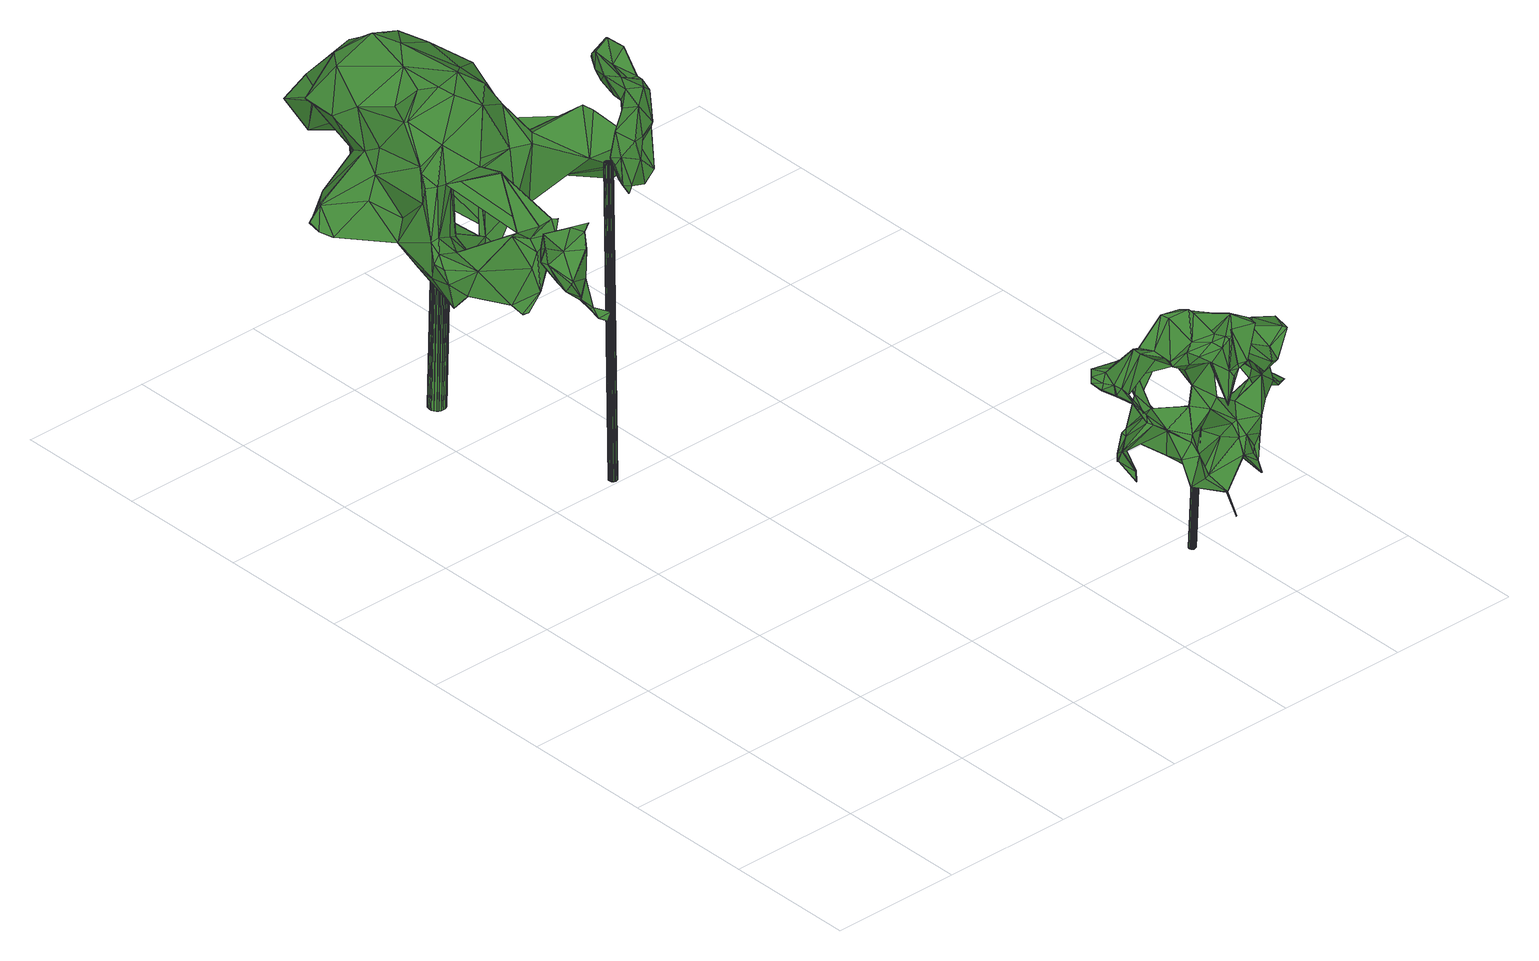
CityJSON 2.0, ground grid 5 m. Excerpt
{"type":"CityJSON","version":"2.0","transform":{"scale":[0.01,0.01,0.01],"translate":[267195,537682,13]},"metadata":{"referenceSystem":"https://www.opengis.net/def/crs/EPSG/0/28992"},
"CityObjects":{
"tree1":{"type":"SolitaryVegetationObject","attributes":{"gtid":187,"crown_width_m":4.59,"crown_median_z":25.99,"crown_r50_m":0.262,"crown_porosity":0.919,"trunk_H_m":12.67,"trunk_DBH_m":0.316,"trunk_radius_m":0.158,"trunk_base_height_m":13.32,"original_gtid":"208"},"geometry":[{"type":"Solid","lod":"3","boundaries":[[[[0,1,2]],[[3,4,5]],[[6,7,8]],[[9,10,11]],[[12,11,10]],[[13,14,15]],[[16,17,18]],[[19,20,21]],[[8,22,23]],[[8,23,24]],[[25,26,27]],[[28,29,30]],[[31,32,26]],[[16,33,34]],[[35,36,37]],[[38,39,40]],[[41,42,43]],[[42,14,13]],[[42,34,14]],[[44,40,39]],[[44,39,45]],[[46,47,48]],[[22,7,49]],[[33,18,50]],[[51,52,53]],[[54,47,35]],[[2,1,12]],[[55,56,51]],[[28,11,12]],[[10,43,2]],[[35,47,36]],[[39,48,45]],[[51,28,55]],[[57,58,59]],[[2,12,10]],[[60,56,55]],[[27,55,25]],[[61,62,63]],[[64,65,66]],[[67,61,68]],[[38,48,39]],[[46,48,38]],[[57,64,69]],[[53,70,71]],[[64,66,69]],[[17,72,18]],[[50,18,72]],[[42,2,43]],[[66,73,40]],[[57,65,64]],[[26,32,60]],[[54,35,37]],[[67,68,74]],[[75,31,76]],[[66,40,58]],[[3,5,59]],[[73,66,6]],[[73,6,8]],[[76,26,25]],[[31,26,76]],[[51,56,52]],[[26,60,27]],[[55,27,60]],[[52,56,32]],[[32,56,60]],[[77,0,15]],[[55,30,25]],[[37,78,54]],[[47,54,78]],[[73,79,40]],[[29,28,77]],[[24,80,81]],[[37,45,78]],[[12,1,77]],[[82,10,19]],[[82,19,21]],[[52,83,84]],[[28,51,11]],[[19,74,20]],[[1,0,77]],[[32,83,52]],[[9,71,70]],[[11,71,9]],[[77,28,12]],[[70,53,15]],[[70,15,14]],[[10,9,19]],[[45,85,44]],[[59,44,85]],[[82,43,10]],[[86,87,16]],[[86,16,34]],[[19,88,74]],[[17,67,74]],[[49,4,89]],[[4,3,89]],[[16,18,33]],[[80,23,79]],[[24,23,80]],[[25,30,76]],[[49,38,22]],[[89,38,49]],[[8,7,22]],[[8,81,73]],[[80,73,81]],[[66,90,69]],[[49,5,4]],[[58,40,44]],[[58,44,59]],[[89,3,85]],[[3,59,85]],[[21,68,61]],[[20,68,21]],[[40,79,38]],[[50,72,34]],[[14,34,72]],[[22,79,23]],[[82,21,86]],[[36,46,37]],[[66,65,6]],[[87,21,91]],[[87,91,92]],[[63,91,61]],[[21,61,91]],[[92,91,63]],[[67,17,93]],[[87,93,17]],[[93,62,61]],[[81,8,24]],[[67,93,61]],[[21,87,86]],[[87,17,16]],[[45,94,85]],[[38,79,22]],[[87,62,93]],[[92,62,87]],[[62,92,63]],[[47,46,36]],[[50,34,33]],[[2,42,13]],[[2,13,0]],[[53,84,15]],[[13,15,0]],[[77,15,84]],[[77,84,75]],[[6,49,7]],[[57,90,58]],[[77,75,95]],[[29,77,95]],[[76,95,75]],[[53,52,84]],[[83,75,84]],[[58,90,66]],[[37,94,45]],[[88,72,74]],[[14,72,88]],[[73,80,79]],[[17,74,72]],[[41,43,86]],[[82,86,43]],[[78,45,48]],[[78,48,47]],[[74,68,20]],[[85,96,89]],[[53,71,51]],[[11,51,71]],[[89,96,38]],[[46,38,96]],[[55,28,30]],[[30,29,95]],[[30,95,76]],[[69,90,57]],[[88,70,14]],[[9,70,88]],[[32,97,83]],[[31,97,32]],[[9,88,19]],[[37,46,94]],[[6,5,49]],[[59,5,57]],[[65,57,5]],[[65,5,6]],[[41,86,34]],[[41,34,42]],[[75,83,97]],[[75,97,31]],[[94,96,85]],[[46,96,94]],[[98,99,100]],[[98,100,101]],[[101,100,102]],[[101,102,103]],[[100,99,104]],[[100,104,102]],[[102,104,105]],[[102,105,103]],[[104,99,106]],[[104,106,105]],[[105,106,107]],[[105,107,103]],[[106,99,108]],[[106,108,107]],[[107,108,109]],[[107,109,103]],[[108,99,110]],[[108,110,109]],[[109,110,111]],[[109,111,103]],[[110,99,112]],[[110,112,111]],[[111,112,113]],[[111,113,103]],[[112,99,114]],[[112,114,113]],[[113,114,115]],[[113,115,103]],[[114,99,116]],[[114,116,115]],[[115,116,117]],[[115,117,103]],[[116,99,118]],[[116,118,117]],[[117,118,119]],[[117,119,103]],[[118,99,120]],[[118,120,119]],[[119,120,121]],[[119,121,103]],[[120,99,122]],[[120,122,121]],[[121,122,123]],[[121,123,103]],[[122,99,124]],[[122,124,123]],[[123,124,125]],[[123,125,103]],[[124,99,126]],[[124,126,125]],[[125,126,127]],[[125,127,103]],[[126,99,128]],[[126,128,127]],[[127,128,129]],[[127,129,103]],[[128,99,130]],[[128,130,129]],[[129,130,131]],[[129,131,103]],[[130,99,132]],[[130,132,131]],[[131,132,133]],[[131,133,103]],[[132,99,134]],[[132,134,133]],[[133,134,135]],[[133,135,103]],[[134,99,136]],[[134,136,135]],[[135,136,137]],[[135,137,103]],[[136,99,138]],[[136,138,137]],[[137,138,139]],[[137,139,103]],[[138,99,140]],[[138,140,139]],[[139,140,141]],[[139,141,103]],[[140,99,142]],[[140,142,141]],[[141,142,143]],[[141,143,103]],[[142,99,144]],[[142,144,143]],[[143,144,145]],[[143,145,103]],[[144,99,146]],[[144,146,145]],[[145,146,147]],[[145,147,103]],[[146,99,98]],[[146,98,147]],[[147,98,101]],[[147,101,103]]]]}]},
"tree2":{"type":"SolitaryVegetationObject","attributes":{"gtid":245,"crown_width_m":10.88,"crown_median_z":23.11,"crown_r50_m":0.422,"crown_porosity":0.897,"trunk_H_m":9.16,"trunk_DBH_m":0.651,"trunk_radius_m":0.326,"trunk_base_height_m":13.95,"original_gtid":"275"},"geometry":[{"type":"Solid","lod":"3","boundaries":[[[[148,149,150]],[[151,152,153]],[[154,155,156]],[[157,158,159]],[[160,161,162]],[[163,162,164]],[[165,152,166]],[[166,167,165]],[[168,169,170]],[[171,172,161]],[[173,174,175]],[[176,177,178]],[[178,177,179]],[[180,181,182]],[[183,170,169]],[[180,184,181]],[[185,165,186]],[[187,188,169]],[[165,183,189]],[[190,188,191]],[[192,193,194]],[[168,170,171]],[[161,168,171]],[[195,196,197]],[[157,198,158]],[[199,200,201]],[[160,168,161]],[[183,169,189]],[[184,180,202]],[[203,204,205]],[[206,207,208]],[[209,210,211]],[[212,210,209]],[[213,214,196]],[[215,216,217]],[[218,219,220]],[[212,221,222]],[[223,224,225]],[[226,227,228]],[[229,230,208]],[[231,224,232]],[[233,234,167]],[[171,234,233]],[[235,236,237]],[[238,239,158]],[[159,240,157]],[[216,241,217]],[[242,243,244]],[[170,245,171]],[[246,247,248]],[[249,150,250]],[[222,210,212]],[[251,252,253]],[[183,165,245]],[[213,196,195]],[[177,176,240]],[[254,255,252]],[[238,252,255]],[[168,160,256]],[[225,257,223]],[[186,189,258]],[[186,165,189]],[[259,260,261]],[[260,262,261]],[[189,169,263]],[[264,265,266]],[[228,227,159]],[[267,268,151]],[[267,151,155]],[[269,270,271]],[[211,220,272]],[[267,273,274]],[[154,273,155]],[[267,155,273]],[[275,276,150]],[[260,215,262]],[[277,262,215]],[[278,184,279]],[[209,192,280]],[[209,193,192]],[[275,249,232]],[[249,250,232]],[[248,281,282]],[[258,189,263]],[[180,162,163]],[[283,280,284]],[[209,280,283]],[[225,231,285]],[[224,231,225]],[[224,223,275]],[[286,287,288]],[[289,288,287]],[[277,243,262]],[[215,217,277]],[[290,195,255]],[[291,292,219]],[[293,294,295]],[[240,159,296]],[[226,246,297]],[[258,263,191]],[[263,190,191]],[[298,296,297]],[[275,232,224]],[[299,200,173]],[[232,250,231]],[[171,245,234]],[[172,164,161]],[[162,161,164]],[[163,164,172]],[[266,182,300]],[[160,182,266]],[[202,180,163]],[[301,163,172]],[[302,252,251]],[[300,264,266]],[[198,253,252]],[[172,303,301]],[[304,303,172]],[[305,264,306]],[[300,306,264]],[[307,308,309]],[[310,200,311]],[[240,253,157]],[[157,253,198]],[[305,312,197]],[[306,313,314]],[[315,182,181]],[[171,316,172]],[[156,155,151]],[[268,152,151]],[[166,152,268]],[[192,194,317]],[[318,319,272]],[[173,320,299]],[[173,321,320]],[[322,323,194]],[[297,246,298]],[[277,318,243]],[[277,217,241]],[[223,276,275]],[[324,296,254]],[[235,237,174]],[[235,325,273]],[[214,287,302]],[[326,282,281]],[[291,272,292]],[[262,243,219]],[[148,276,208]],[[150,276,148]],[[261,262,219]],[[327,252,196]],[[328,295,238]],[[309,329,307]],[[330,221,283]],[[331,279,307]],[[265,286,332]],[[301,303,309]],[[258,191,333]],[[293,295,328]],[[233,316,171]],[[240,179,177]],[[284,334,335]],[[170,183,245]],[[174,237,336]],[[173,337,338]],[[326,255,282]],[[272,244,318]],[[234,245,165]],[[242,219,243]],[[291,219,242]],[[293,230,294]],[[294,230,339]],[[229,339,230]],[[260,322,193]],[[215,260,193]],[[215,193,216]],[[193,241,216]],[[222,218,210]],[[261,219,259]],[[259,340,260]],[[322,260,340]],[[336,237,341]],[[283,212,209]],[[258,333,186]],[[209,211,193]],[[241,193,211]],[[185,186,342]],[[185,342,165]],[[231,250,285]],[[251,253,176]],[[235,203,205]],[[238,198,252]],[[333,191,222]],[[333,222,336]],[[239,246,226]],[[227,297,159]],[[296,159,297]],[[219,343,259]],[[281,229,344]],[[266,265,345]],[[148,346,149]],[[207,149,346]],[[280,347,334]],[[335,334,347]],[[335,347,281]],[[328,238,255]],[[296,324,179]],[[240,296,179]],[[202,308,279]],[[307,279,308]],[[329,303,304]],[[329,309,303]],[[180,182,162]],[[152,165,342]],[[330,299,320]],[[284,280,334]],[[162,182,160]],[[348,325,349]],[[350,325,348]],[[179,324,178]],[[351,201,352]],[[330,353,299]],[[271,270,330]],[[343,219,218]],[[249,275,150]],[[351,344,199]],[[229,199,344]],[[169,190,263]],[[318,244,243]],[[320,269,271]],[[352,344,351]],[[175,269,173]],[[312,207,354]],[[343,340,259]],[[253,240,176]],[[297,227,226]],[[230,293,206]],[[230,206,208]],[[188,190,169]],[[287,214,213]],[[281,352,335]],[[333,355,186]],[[333,356,355]],[[254,282,255]],[[299,357,352]],[[358,200,203]],[[203,200,310]],[[158,198,238]],[[335,359,284]],[[208,199,229]],[[351,199,201]],[[195,206,328]],[[203,235,358]],[[360,347,280]],[[191,188,222]],[[307,361,362]],[[309,308,363]],[[364,257,225]],[[278,279,331]],[[361,329,304]],[[363,308,163]],[[235,174,358]],[[197,206,195]],[[354,206,197]],[[159,239,228]],[[174,330,175]],[[317,345,265]],[[287,338,289]],[[274,268,267]],[[307,329,361]],[[281,344,352]],[[228,239,226]],[[359,353,284]],[[314,365,149]],[[340,188,323]],[[168,256,169]],[[211,319,241]],[[265,287,286]],[[328,206,293]],[[362,331,307]],[[364,204,203]],[[174,336,366]],[[284,353,283]],[[353,330,283]],[[234,165,167]],[[268,367,166]],[[202,279,184]],[[205,278,362]],[[205,285,278]],[[195,328,255]],[[238,295,294]],[[311,200,199]],[[186,355,342]],[[154,368,273]],[[235,273,368]],[[169,256,187]],[[287,196,302]],[[218,369,343]],[[187,256,317]],[[314,312,305]],[[314,305,306]],[[335,357,359]],[[352,357,335]],[[222,369,218]],[[343,369,340]],[[340,369,188]],[[188,369,222]],[[350,361,367]],[[326,290,255]],[[306,300,370]],[[306,370,313]],[[315,313,370]],[[212,283,221]],[[266,345,256]],[[345,317,256]],[[315,181,313]],[[315,370,182]],[[158,239,159]],[[266,256,160]],[[327,196,214]],[[317,332,192]],[[265,332,317]],[[281,347,326]],[[211,218,220]],[[322,194,193]],[[291,242,244]],[[286,288,332]],[[332,288,360]],[[320,371,269]],[[362,349,205]],[[362,348,349]],[[338,372,321]],[[372,373,326]],[[347,372,326]],[[364,225,204]],[[205,204,285]],[[338,373,372]],[[252,327,254]],[[238,247,239]],[[298,282,296]],[[296,282,254]],[[290,326,373]],[[235,205,349]],[[305,287,265]],[[264,305,265]],[[285,204,225]],[[280,332,360]],[[192,332,280]],[[282,298,246]],[[291,244,272]],[[362,350,348]],[[361,350,362]],[[197,312,354]],[[356,341,236]],[[281,248,229]],[[339,229,248]],[[320,271,330]],[[211,210,218]],[[206,354,207]],[[184,374,181]],[[365,181,374]],[[174,221,330]],[[282,246,248]],[[314,207,312]],[[149,207,314]],[[233,367,361]],[[233,361,304]],[[201,299,352]],[[268,274,367]],[[233,167,367]],[[364,311,257]],[[353,357,299]],[[359,357,353]],[[156,375,154]],[[364,310,311]],[[203,310,364]],[[172,316,304]],[[233,304,316]],[[278,331,362]],[[350,367,274]],[[202,163,308]],[[166,367,167]],[[339,247,294]],[[373,213,290]],[[338,287,213]],[[338,213,373]],[[294,247,238]],[[290,213,195]],[[248,247,339]],[[347,321,372]],[[174,366,221]],[[333,336,356]],[[356,336,341]],[[153,342,355]],[[338,321,376]],[[173,376,321]],[[173,338,376]],[[302,327,214]],[[276,223,257]],[[341,237,236]],[[350,274,325]],[[273,325,274]],[[300,182,370]],[[152,342,153]],[[321,347,320]],[[288,371,347]],[[278,374,184]],[[285,374,278]],[[150,149,374]],[[285,250,374]],[[149,365,374]],[[150,374,250]],[[320,347,371]],[[313,365,314]],[[181,365,313]],[[197,196,305]],[[287,305,196]],[[338,337,371]],[[360,288,347]],[[289,338,288]],[[336,221,366]],[[336,222,221]],[[272,220,292]],[[299,201,200]],[[173,200,174]],[[358,174,200]],[[239,247,246]],[[254,327,324]],[[251,327,302]],[[178,324,327]],[[176,327,251]],[[176,178,327]],[[288,338,371]],[[269,371,337]],[[173,269,337]],[[363,163,301]],[[301,309,363]],[[277,319,318]],[[241,319,277]],[[211,272,319]],[[175,330,270]],[[269,175,270]],[[235,349,325]],[[235,368,236]],[[208,207,346]],[[208,346,148]],[[276,257,208]],[[199,208,257]],[[311,199,257]],[[292,220,219]],[[340,323,322]],[[188,187,323]],[[317,194,323]],[[317,323,187]],[[236,375,356]],[[156,151,375]],[[153,375,151]],[[368,154,375]],[[368,375,236]],[[356,375,355]],[[355,375,153]],[[302,196,252]],[[377,378,379]],[[377,379,380]],[[380,379,381]],[[380,381,382]],[[379,378,383]],[[379,383,381]],[[381,383,384]],[[381,384,382]],[[383,378,385]],[[383,385,384]],[[384,385,386]],[[384,386,382]],[[385,378,387]],[[385,387,386]],[[386,387,388]],[[386,388,382]],[[387,378,389]],[[387,389,388]],[[388,389,390]],[[388,390,382]],[[389,378,391]],[[389,391,390]],[[390,391,392]],[[390,392,382]],[[391,378,393]],[[391,393,392]],[[392,393,394]],[[392,394,382]],[[393,378,395]],[[393,395,394]],[[394,395,396]],[[394,396,382]],[[395,378,397]],[[395,397,396]],[[396,397,398]],[[396,398,382]],[[397,378,399]],[[397,399,398]],[[398,399,400]],[[398,400,382]],[[399,378,401]],[[399,401,400]],[[400,401,402]],[[400,402,382]],[[401,378,403]],[[401,403,402]],[[402,403,404]],[[402,404,382]],[[403,378,405]],[[403,405,404]],[[404,405,406]],[[404,406,382]],[[405,378,407]],[[405,407,406]],[[406,407,408]],[[406,408,382]],[[407,378,409]],[[407,409,408]],[[408,409,410]],[[408,410,382]],[[409,378,411]],[[409,411,410]],[[410,411,412]],[[410,412,382]],[[411,378,413]],[[411,413,412]],[[412,413,414]],[[412,414,382]],[[413,378,415]],[[413,415,414]],[[414,415,416]],[[414,416,382]],[[415,378,417]],[[415,417,416]],[[416,417,418]],[[416,418,382]],[[417,378,419]],[[417,419,418]],[[418,419,420]],[[418,420,382]],[[419,378,421]],[[419,421,420]],[[420,421,422]],[[420,422,382]],[[421,378,423]],[[421,423,422]],[[422,423,424]],[[422,424,382]],[[423,378,425]],[[423,425,424]],[[424,425,426]],[[424,426,382]],[[425,378,377]],[[425,377,426]],[[426,377,380]],[[426,380,382]]]]}]},
"tree3":{"type":"SolitaryVegetationObject","attributes":{"gtid":339,"crown_width_m":5.66,"crown_median_z":20.25,"crown_r50_m":0.302,"crown_porosity":0.919,"trunk_H_m":6.46,"trunk_DBH_m":0.248,"trunk_radius_m":0.124,"trunk_base_height_m":13.79,"original_gtid":"380"},"geometry":[{"type":"Solid","lod":"3","boundaries":[[[[427,428,429]],[[430,431,432]],[[433,434,435]],[[436,437,438]],[[439,437,436]],[[440,441,442]],[[443,444,428]],[[445,446,447]],[[448,449,450]],[[451,452,453]],[[454,455,443]],[[456,457,458]],[[459,460,461]],[[462,463,464]],[[463,465,466]],[[455,466,465]],[[450,449,467]],[[468,469,470]],[[471,468,470]],[[472,473,474]],[[472,475,473]],[[476,477,478]],[[479,480,481]],[[482,481,480]],[[483,464,484]],[[485,486,487]],[[488,467,489]],[[484,464,463]],[[432,431,487]],[[490,491,492]],[[445,493,494]],[[495,442,496]],[[497,498,499]],[[500,501,502]],[[500,503,501]],[[450,467,488]],[[504,505,506]],[[504,506,491]],[[461,460,507]],[[508,509,510]],[[465,463,462]],[[511,512,471]],[[513,478,477]],[[514,515,516]],[[511,517,518]],[[519,520,521]],[[522,523,524]],[[522,525,523]],[[479,526,527]],[[528,529,530]],[[528,530,531]],[[468,532,469]],[[533,469,532]],[[534,535,536]],[[438,535,534]],[[458,537,504]],[[457,537,458]],[[538,511,539]],[[540,447,446]],[[457,541,537]],[[445,494,446]],[[502,450,500]],[[465,462,542]],[[543,453,544]],[[545,546,547]],[[548,485,459]],[[548,459,549]],[[550,525,522]],[[551,552,553]],[[554,495,507]],[[491,490,504]],[[555,556,557]],[[558,441,559]],[[530,560,561]],[[562,563,515]],[[564,556,436]],[[514,565,566]],[[471,567,514]],[[549,461,493]],[[568,569,570]],[[528,571,529]],[[572,560,530]],[[466,573,463]],[[463,573,574]],[[533,575,522]],[[576,577,578]],[[579,511,518]],[[471,512,567]],[[516,515,563]],[[580,581,450]],[[582,583,502]],[[584,583,582]],[[525,585,452]],[[525,510,585]],[[586,532,468]],[[587,588,541]],[[589,551,590]],[[591,590,551]],[[592,478,513]],[[593,594,595]],[[596,592,597]],[[552,589,587]],[[523,452,451]],[[514,598,471]],[[599,600,440]],[[468,471,598]],[[468,598,586]],[[601,456,492]],[[602,499,551]],[[602,497,499]],[[584,448,583]],[[603,604,605]],[[606,496,607]],[[552,551,589]],[[608,609,569]],[[610,611,539]],[[610,539,470]],[[612,454,596]],[[546,613,547]],[[614,615,607]],[[578,529,616]],[[523,451,617]],[[454,577,576]],[[618,619,620]],[[621,590,591]],[[492,456,490]],[[458,490,456]],[[479,489,526]],[[494,493,461]],[[529,578,622]],[[529,622,530]],[[623,600,599]],[[623,624,600]],[[519,616,571]],[[619,433,435]],[[458,504,490]],[[625,565,621]],[[614,433,536]],[[435,620,619]],[[626,543,557]],[[527,627,519]],[[519,627,616]],[[601,491,506]],[[601,506,505]],[[541,530,587]],[[628,589,629]],[[589,588,587]],[[589,605,588]],[[497,552,587]],[[473,475,444]],[[491,601,492]],[[519,521,527]],[[447,630,631]],[[632,447,631]],[[520,527,521]],[[432,486,633]],[[634,635,481]],[[630,635,634]],[[436,556,439]],[[439,556,636]],[[631,549,493]],[[548,549,631]],[[596,572,612]],[[619,637,536]],[[432,487,486]],[[569,609,638]],[[639,640,564]],[[543,536,451]],[[543,451,453]],[[440,600,620]],[[531,457,601]],[[456,601,457]],[[567,512,641]],[[586,598,516]],[[627,642,616]],[[507,643,461]],[[495,643,507]],[[444,437,439]],[[438,437,444]],[[637,618,534]],[[520,519,571]],[[520,571,531]],[[644,640,460]],[[486,482,633]],[[590,629,589]],[[494,645,446]],[[534,543,626]],[[530,612,572]],[[489,479,481]],[[472,646,475]],[[477,476,647]],[[557,647,476]],[[481,482,486]],[[645,606,607]],[[494,606,645]],[[507,460,640]],[[438,494,461]],[[526,648,527]],[[627,527,648]],[[649,573,466]],[[557,544,647]],[[623,554,640]],[[508,593,650]],[[545,562,638]],[[569,638,562]],[[450,502,583]],[[450,583,448]],[[651,629,590]],[[510,550,652]],[[595,594,652]],[[597,430,596]],[[631,630,548]],[[533,532,575]],[[428,477,653]],[[605,604,537]],[[541,588,537]],[[649,584,573]],[[620,435,559]],[[620,559,440]],[[431,597,592]],[[531,530,457]],[[435,434,559]],[[619,536,433]],[[557,556,654]],[[564,654,556]],[[474,503,655]],[[656,655,581]],[[474,655,472]],[[511,579,512]],[[651,565,514]],[[531,571,528]],[[605,567,603]],[[545,547,563]],[[563,547,516]],[[586,516,547]],[[550,510,525]],[[512,579,641]],[[603,641,604]],[[567,641,603]],[[657,484,574]],[[658,498,659]],[[529,571,616]],[[542,503,474]],[[507,640,554]],[[660,476,661]],[[604,504,537]],[[438,662,494]],[[465,473,444]],[[643,662,564]],[[584,649,448]],[[447,488,630]],[[648,526,663]],[[644,636,555]],[[664,523,617]],[[461,643,564]],[[443,428,427]],[[664,524,523]],[[516,598,514]],[[661,443,427]],[[554,623,495]],[[599,495,623]],[[619,618,637]],[[645,665,646]],[[593,452,585]],[[595,452,593]],[[453,452,595]],[[466,455,649]],[[485,634,481]],[[645,646,666]],[[657,502,501]],[[534,536,543]],[[536,535,614]],[[574,573,657]],[[582,657,573]],[[465,542,473]],[[542,474,473]],[[443,465,444]],[[455,465,443]],[[548,634,485]],[[470,539,471]],[[582,502,657]],[[461,549,459]],[[615,535,438]],[[588,605,537]],[[526,489,663]],[[457,530,541]],[[667,663,449]],[[467,449,663]],[[559,441,440]],[[626,637,534]],[[564,534,639]],[[596,430,572]],[[623,640,639]],[[643,494,662]],[[579,561,604]],[[504,604,561]],[[504,561,505]],[[645,666,446]],[[656,666,646]],[[540,666,656]],[[582,573,584]],[[657,503,542]],[[585,509,650]],[[668,669,670]],[[523,525,452]],[[485,481,486]],[[493,445,632]],[[631,493,632]],[[447,632,445]],[[656,646,472]],[[648,642,627]],[[670,671,546]],[[494,643,606]],[[442,495,599]],[[442,599,440]],[[594,508,652]],[[660,538,476]],[[593,508,594]],[[538,539,611]],[[587,672,497]],[[673,672,587]],[[522,575,550]],[[604,641,579]],[[621,565,590]],[[651,590,565]],[[578,577,622]],[[673,587,530]],[[530,622,612]],[[577,612,622]],[[674,675,560]],[[561,560,675]],[[630,489,676]],[[593,585,650]],[[564,438,461]],[[438,564,436]],[[591,551,625]],[[546,671,613]],[[444,439,477]],[[614,434,433]],[[607,434,614]],[[495,496,643]],[[606,643,496]],[[434,607,496]],[[434,496,558]],[[618,624,534]],[[524,664,533]],[[557,654,626]],[[522,524,533]],[[564,640,654]],[[634,548,630]],[[427,672,673]],[[597,431,430]],[[654,664,626]],[[562,609,608]],[[527,480,479]],[[555,636,556]],[[510,509,585]],[[566,609,562]],[[566,562,515]],[[671,544,613]],[[476,478,661]],[[576,667,454]],[[454,612,577]],[[673,661,427]],[[513,636,431]],[[543,544,557]],[[520,480,527]],[[654,640,470]],[[664,654,470]],[[670,669,658]],[[633,480,520]],[[482,480,633]],[[565,609,566]],[[575,652,550]],[[668,677,638]],[[625,499,565]],[[499,625,551]],[[678,671,670]],[[439,513,477]],[[591,625,621]],[[608,570,562]],[[608,568,570]],[[555,610,644]],[[610,470,644]],[[534,662,438]],[[558,559,434]],[[462,483,484]],[[657,542,484]],[[462,484,542]],[[463,574,484]],[[602,553,497]],[[601,679,531]],[[520,531,679]],[[489,630,488]],[[538,660,517]],[[538,517,511]],[[647,653,477]],[[657,501,503]],[[462,464,483]],[[513,439,636]],[[431,636,487]],[[644,459,636]],[[487,636,485]],[[459,485,636]],[[558,496,442]],[[441,558,442]],[[595,652,575]],[[592,513,431]],[[596,454,592]],[[443,661,592]],[[443,592,454]],[[658,669,668]],[[658,668,498]],[[615,665,645]],[[665,615,438]],[[676,635,630]],[[459,644,460]],[[538,611,476]],[[470,640,644]],[[676,481,635]],[[432,674,430]],[[576,642,667]],[[540,446,666]],[[578,642,576]],[[595,575,532]],[[664,469,533]],[[470,469,664]],[[471,539,511]],[[500,450,581]],[[566,515,514]],[[568,608,569]],[[545,563,562]],[[562,570,569]],[[672,429,659]],[[672,659,498]],[[428,653,429]],[[561,579,518]],[[499,638,609]],[[499,609,565]],[[679,601,680]],[[679,680,520]],[[628,605,589]],[[607,615,645]],[[678,681,429]],[[673,660,661]],[[430,674,682]],[[497,672,498]],[[429,672,427]],[[667,642,648]],[[616,642,578]],[[605,628,567]],[[505,680,601]],[[656,472,655]],[[503,500,655]],[[581,655,500]],[[520,680,633]],[[505,633,680]],[[614,535,615]],[[451,637,617]],[[536,637,451]],[[626,617,637]],[[664,617,626]],[[683,532,586]],[[551,553,602]],[[447,540,684]],[[447,684,488]],[[518,517,673]],[[660,673,517]],[[681,678,670]],[[681,670,658]],[[498,685,499]],[[572,682,560]],[[430,682,572]],[[547,686,586]],[[683,586,686]],[[683,686,532]],[[532,686,595]],[[595,686,453]],[[544,453,686]],[[613,544,686]],[[613,686,547]],[[561,687,530]],[[481,676,489]],[[530,687,673]],[[534,624,639]],[[623,639,624]],[[467,663,489]],[[667,648,663]],[[444,665,438]],[[475,665,444]],[[646,665,475]],[[557,476,611]],[[555,611,610]],[[638,677,545]],[[546,545,677]],[[557,611,555]],[[454,688,455]],[[668,546,677]],[[546,668,670]],[[651,628,629]],[[428,444,477]],[[552,497,553]],[[647,544,671]],[[429,671,678]],[[534,564,662]],[[518,673,687]],[[518,687,561]],[[658,659,681]],[[681,659,429]],[[674,560,682]],[[656,684,540]],[[656,581,684]],[[580,684,581]],[[580,450,684]],[[488,684,450]],[[505,675,633]],[[505,561,675]],[[633,675,432]],[[674,432,675]],[[667,448,688]],[[448,667,449]],[[667,688,454]],[[448,649,688]],[[455,688,649]],[[592,661,478]],[[499,685,638]],[[638,685,668]],[[668,685,498]],[[514,689,651]],[[567,689,514]],[[628,689,567]],[[651,689,628]],[[508,650,509]],[[647,671,653]],[[671,429,653]],[[510,652,508]],[[620,600,618]],[[624,618,600]],[[690,691,692]],[[690,692,693]],[[693,692,694]],[[693,694,695]],[[692,691,696]],[[692,696,694]],[[694,696,697]],[[694,697,695]],[[696,691,698]],[[696,698,697]],[[697,698,699]],[[697,699,695]],[[698,691,700]],[[698,700,699]],[[699,700,701]],[[699,701,695]],[[700,691,702]],[[700,702,701]],[[701,702,703]],[[701,703,695]],[[702,691,704]],[[702,704,703]],[[703,704,705]],[[703,705,695]],[[704,691,706]],[[704,706,705]],[[705,706,707]],[[705,707,695]],[[706,691,708]],[[706,708,707]],[[707,708,709]],[[707,709,695]],[[708,691,710]],[[708,710,709]],[[709,710,711]],[[709,711,695]],[[710,691,712]],[[710,712,711]],[[711,712,713]],[[711,713,695]],[[712,691,714]],[[712,714,713]],[[713,714,715]],[[713,715,695]],[[714,691,716]],[[714,716,715]],[[715,716,717]],[[715,717,695]],[[716,691,718]],[[716,718,717]],[[717,718,719]],[[717,719,695]],[[718,691,720]],[[718,720,719]],[[719,720,721]],[[719,721,695]],[[720,691,722]],[[720,722,721]],[[721,722,723]],[[721,723,695]],[[722,691,724]],[[722,724,723]],[[723,724,725]],[[723,725,695]],[[724,691,726]],[[724,726,725]],[[725,726,727]],[[725,727,695]],[[726,691,728]],[[726,728,727]],[[727,728,729]],[[727,729,695]],[[728,691,730]],[[728,730,729]],[[729,730,731]],[[729,731,695]],[[730,691,732]],[[730,732,731]],[[731,732,733]],[[731,733,695]],[[732,691,734]],[[732,734,733]],[[733,734,735]],[[733,735,695]],[[734,691,736]],[[734,736,735]],[[735,736,737]],[[735,737,695]],[[736,691,738]],[[736,738,737]],[[737,738,739]],[[737,739,695]],[[738,691,690]],[[738,690,739]],[[739,690,693]],[[739,693,695]]]]}]}
},
"vertices":[
[961,2060,1386],[984,2075,1463],[926,1996,1400],[433,1880,998],[439,1859,1036],[420,1953,1077],[480,1943,1108],[539,1899,1112],[567,1937,1151],[854,2065,1454],[871,2003,1482],[888,2087,1504],[946,2063,1498],[954,2051,1381],[903,2034,1356],[959,2061,1386],[830,1930,1229],[728,1939,1285],[838,1953,1226],[792,2034,1403],[733,1993,1345],[738,1943,1368],[541,1898,1111],[569,1938,1149],[593,1945,1170],[965,2264,1588],[995,2282,1547],[963,2266,1588],[924,2148,1506],[960,2152,1480],[965,2236,1494],[1027,2253,1529],[941,2316,1497],[854,1967,1225],[876,1932,1267],[570,1825,850],[595,1835,869],[544,1841,863],[541,1902,994],[541,1904,993],[564,1993,1063],[845,1971,1354],[928,2006,1377],[854,1965,1389],[530,1907,992],[532,1872,892],[540,1864,897],[596,1836,868],[541,1866,896],[446,1859,1043],[853,1969,1225],[867,2170,1526],[910,2233,1456],[888,2143,1450],[570,1827,849],[927,2278,1542],[905,2256,1491],[403,1972,1084],[452,1985,1065],[446,1935,1001],[934,2307,1517],[685,1879,1312],[677,1839,1303],[676,1838,1305],[407,1955,1147],[408,1953,1148],[471,2036,1137],[719,1939,1295],[724,1958,1332],[414,1984,1125],[884,2106,1451],[883,2106,1453],[841,1966,1284],[559,1998,1142],[734,1994,1343],[1003,2156,1469],[1027,2251,1531],[993,2122,1478],[545,1842,862],[561,1979,1088],[593,1947,1170],[591,1946,1171],[803,1947,1401],[949,2219,1458],[952,2175,1440],[493,1876,943],[820,1937,1327],[725,1878,1292],[835,2043,1347],[482,1860,964],[429,1996,1102],[687,1877,1312],[677,1837,1304],[723,1879,1291],[531,1870,893],[1002,2156,1471],[495,1874,944],[966,2238,1492],[791,2025,32],[775,2025,32],[790,2029,32],[769,2024,1299],[769,2028,1299],[754,2024,1299],[789,2033,32],[767,2032,1299],[786,2036,32],[765,2035,1299],[783,2039,32],[761,2038,1299],[779,2040,32],[758,2040,1299],[775,2041,32],[754,2040,1299],[771,2040,32],[749,2040,1299],[767,2039,32],[746,2038,1299],[764,2036,32],[742,2035,1299],[761,2033,32],[740,2032,1299],[760,2029,32],[738,2028,1299],[759,2025,32],[738,2024,1299],[760,2021,32],[738,2020,1299],[761,2017,32],[740,2016,1299],[764,2014,32],[742,2013,1299],[767,2011,32],[746,2011,1299],[771,2010,32],[749,2009,1299],[775,2009,32],[754,2008,1299],[779,2010,32],[758,2009,1299],[783,2011,32],[761,2011,1299],[786,2014,32],[765,2013,1299],[789,2017,32],[767,2016,1299],[790,2021,32],[769,2020,1299],
[256,2661,1057],[291,2667,1142],[135,2768,1042],[796,3151,767],[807,3180,904],[870,3088,834],[693,3048,720],[720,3094,730],[723,3091,729],[423,2012,1096],[399,2010,1044],[409,1979,961],[585,2864,1441],[658,2961,1411],[535,2950,1461],[424,3016,1400],[520,2992,1431],[869,3070,1060],[774,3211,954],[758,3176,1122],[734,2891,1366],[891,2847,1237],[780,2985,1293],[759,3006,1298],[563,3095,1353],[493,2661,935],[598,2736,883],[619,2721,957],[570,2102,1121],[589,2091,1118],[572,2104,1119],[590,2094,1115],[373,2948,1402],[321,2788,1341],[520,2781,1418],[883,3012,1134],[287,2875,1277],[823,3021,931],[936,2897,953],[831,2655,1206],[860,2647,1128],[940,2909,1095],[928,2838,1072],[935,2833,1034],[835,2490,1114],[968,2353,1062],[865,2525,1127],[284,2346,1052],[365,2401,1203],[318,2389,1218],[386,2095,1136],[377,2544,821],[490,2663,932],[417,2529,770],[291,3013,1278],[451,2764,910],[378,2783,934],[447,2837,979],[253,2348,1046],[291,2433,1142],[240,2500,976],[843,2516,860],[984,2513,912],[985,2509,912],[822,2551,843],[406,2418,1169],[533,2331,1199],[1132,2309,1087],[1130,2307,1085],[1145,2316,1058],[1009,2523,930],[1131,2489,942],[1160,2457,851],[731,2712,926],[798,2686,966],[142,2710,939],[116,2766,962],[205,2788,955],[355,2006,880],[368,1994,888],[352,2006,883],[269,2428,900],[238,2327,920],[103,2778,985],[91,2772,989],[676,3075,1137],[780,3090,1130],[558,2872,803],[668,2980,850],[695,2891,937],[320,2191,978],[348,2055,898],[540,2050,1102],[1051,2328,1009],[1227,2450,867],[1221,2429,911],[1224,2448,865],[841,3039,1144],[351,2055,896],[293,2213,881],[314,2227,866],[91,2770,992],[135,2772,1042],[523,2113,1105],[446,2136,1103],[434,2059,1122],[474,2157,1068],[327,2303,996],[730,2730,1346],[332,2601,984],[961,2872,1038],[1122,2531,1072],[1078,2458,1156],[1131,2509,1074],[1181,2431,1025],[952,2857,1063],[559,2573,1389],[649,2531,1327],[636,2640,1412],[608,3137,824],[669,3219,942],[656,2563,1079],[729,2711,929],[741,2511,895],[1160,2454,849],[580,3022,731],[587,3104,837],[110,2745,959],[141,2707,942],[1197,2391,1010],[359,2850,1123],[319,3004,1246],[748,2478,910],[437,2306,854],[377,2206,950],[756,2521,820],[682,2479,804],[219,2847,1024],[587,2528,1131],[516,2398,1208],[623,2521,1094],[563,2519,1122],[359,2372,1011],[1206,2461,855],[1190,2465,853],[216,2292,1004],[228,2235,945],[225,2253,996],[558,2086,1011],[427,2052,921],[426,2055,922],[601,2508,822],[535,2622,1407],[440,3174,1230],[532,2311,1221],[458,3174,1212],[483,3155,1192],[427,2487,1290],[367,2590,1357],[379,3095,1075],[331,3026,1245],[375,3211,1145],[419,2749,935],[364,2611,965],[313,2462,1238],[358,2597,1356],[334,2493,1240],[420,2712,1337],[624,3027,1262],[806,2606,1227],[1186,2425,884],[1117,2436,913],[578,2469,869],[460,2469,903],[1049,2478,1178],[894,2571,1101],[552,2113,1079],[598,3062,835],[416,2335,933],[533,2310,1217],[246,2300,1025],[454,3188,1144],[670,2528,830],[410,2965,1168],[753,2512,1119],[920,2868,925],[624,2427,824],[553,2431,802],[760,2809,924],[553,2553,1102],[497,2511,1104],[255,2236,839],[1070,2543,1095],[723,2931,950],[867,3076,879],[1095,2539,1063],[383,2478,775],[720,2600,1350],[326,2570,1004],[587,2447,874],[533,2930,965],[529,2931,965],[681,3083,998],[384,2502,770],[453,2487,742],[670,2527,827],[287,2416,1211],[863,3058,860],[811,3018,884],[602,2506,819],[485,2762,893],[630,2499,815],[646,2521,1084],[520,3114,1104],[502,2977,1078],[387,3048,1229],[376,2780,934],[334,2691,1219],[728,2715,927],[657,3171,1036],[626,2966,775],[913,2564,1045],[488,2673,1390],[622,2523,1091],[410,2430,975],[402,2392,983],[329,2760,1177],[740,3060,763],[380,2520,1040],[608,2675,95],[575,2675,95],[607,2683,95],[622,2663,1011],[621,2671,1011],[590,2663,1011],[603,2691,95],[618,2679,1011],[598,2698,95],[613,2686,1011],[592,2703,95],[606,2691,1011],[584,2706,95],[598,2695,1012],[575,2708,95],[590,2696,1012],[567,2707,96],[581,2695,1012],[559,2703,96],[573,2692,1012],[552,2698,96],[567,2687,1012],[547,2692,96],[561,2680,1012],[544,2684,96],[558,2672,1012],[542,2675,96],[557,2664,1012],[543,2667,95],[558,2655,1012],[547,2659,95],[561,2647,1012],[552,2652,95],[566,2641,1011],[558,2647,95],[573,2635,1011],[566,2644,95],[581,2632,1011],[575,2643,95],[589,2631,1011],[583,2644,94],[597,2632,1011],[591,2647,94],[605,2635,1011],[598,2652,94],[612,2640,1011],[603,2658,94],[617,2647,1011],[606,2666,94],[621,2655,1011],
[1912,294,701],[1844,340,756],[1878,286,671],[2032,443,723],[1950,483,732],[2031,505,708],[1543,383,827],[1581,437,823],[1540,384,827],[1795,490,832],[1886,392,851],[1734,403,873],[1852,429,786],[1528,492,827],[1529,492,828],[1553,516,831],[1908,313,846],[1785,312,856],[1798,430,1002],[1767,411,1034],[1850,412,1019],[2032,236,970],[2038,277,969],[1955,275,1020],[1655,355,682],[1561,372,601],[1667,339,675],[2010,315,842],[1924,249,878],[2271,378,560],[2219,354,604],[2261,373,555],[1854,522,769],[1744,547,762],[1762,524,833],[1785,101,820],[1865,152,860],[1786,99,819],[1814,221,919],[1898,172,877],[1970,297,1007],[1769,418,580],[1657,459,606],[1764,530,643],[1835,466,559],[1735,246,980],[1746,248,924],[1760,213,967],[1703,283,918],[1821,332,687],[1843,342,756],[1845,342,756],[2110,398,861],[2102,459,736],[1993,447,793],[2093,494,740],[1784,98,819],[1786,99,821],[1957,539,750],[2027,522,724],[1970,538,718],[1932,331,1008],[1989,373,936],[2312,402,540],[2312,404,541],[2313,402,542],[1806,451,928],[1677,422,936],[1584,553,831],[1601,500,835],[1974,215,561],[1949,224,557],[1940,189,509],[1853,186,1020],[1857,170,1015],[1868,170,1020],[1826,173,993],[2215,417,572],[2209,484,617],[2238,437,601],[1711,564,801],[1548,290,525],[1547,291,527],[1555,386,557],[1978,440,546],[2014,436,520],[1854,429,786],[1832,277,449],[1809,244,442],[1797,292,468],[1932,367,556],[2042,366,560],[2257,385,825],[2180,413,759],[2212,417,815],[1578,418,562],[1633,438,596],[1638,462,597],[1559,373,601],[2120,391,868],[2188,427,831],[2133,301,802],[2130,252,788],[2136,320,678],[2198,356,684],[1634,438,593],[1639,463,595],[1625,433,785],[1618,405,785],[1621,383,757],[2197,380,576],[1882,421,616],[1835,466,561],[1833,346,1058],[2145,311,582],[1789,185,945],[1662,367,704],[1725,333,632],[1721,210,468],[1780,234,553],[1732,270,541],[1899,511,860],[1876,522,868],[1556,393,554],[2009,197,453],[2049,232,527],[2014,221,497],[1630,562,775],[1760,504,668],[1764,524,739],[1735,423,670],[1564,471,822],[1540,452,816],[2166,403,651],[2153,399,619],[1832,156,424],[1721,212,467],[1703,521,788],[1961,220,474],[1830,245,448],[2025,431,511],[1860,140,324],[1860,139,326],[1859,140,326],[2206,349,801],[2118,390,759],[1898,171,880],[1862,153,873],[1580,416,561],[2060,184,828],[2057,217,775],[2118,221,795],[2059,438,538],[1852,262,1001],[1843,230,1012],[1903,180,892],[1931,246,984],[1943,177,886],[1562,310,551],[1723,335,532],[2072,249,579],[2118,303,560],[2050,233,526],[2009,199,451],[2002,170,421],[1925,391,814],[1565,310,552],[1563,311,550],[1588,383,585],[2012,379,812],[1979,442,783],[1813,362,533],[1552,517,829],[1571,481,816],[2239,436,603],[1997,209,482],[2081,445,503],[2104,453,508],[2078,362,540],[1650,418,947],[1649,416,946],[1861,141,327],[1834,156,425],[1765,529,644],[1776,438,630],[2067,257,778],[1776,269,592],[1589,408,819],[1671,408,922],[2221,286,845],[1660,368,702],[1554,435,809],[1559,404,805],[1539,452,813],[2001,172,420],[2078,250,772],[1630,559,774],[1599,478,807],[2000,170,421],[1701,422,668],[2209,295,851],[1985,319,522],[2014,223,495],[1926,394,927],[1882,391,931],[1828,432,977],[2123,517,718],[1906,469,838],[1926,392,817],[1854,519,768],[1620,385,755],[1833,154,426],[1652,512,791],[1736,539,711],[2081,446,505],[2129,273,816],[1629,509,837],[1780,556,682],[1702,373,937],[1704,295,932],[1819,331,686],[2120,351,862],[1942,178,884],[1547,289,528],[1956,275,500],[1557,386,556],[1820,330,688],[1741,512,681],[1816,213,999],[1773,265,994],[1848,163,896],[1935,304,529],[1957,267,589],[1941,327,641],[1912,297,701],[1636,468,812],[2029,313,947],[1655,459,608],[1718,336,920],[1773,380,1032],[2066,303,840],[1830,244,451],[1828,270,457],[1789,264,530],[1795,288,605],[1973,264,596],[2011,314,631],[2092,496,725],[2123,514,717],[1983,361,911],[1807,235,452],[1797,303,600],[2169,404,652],[2210,482,619],[1896,358,546],[2102,458,733],[1725,335,630],[1844,336,1045],[1939,191,509],[1724,333,630],[2134,328,590],[1996,298,913],[1943,325,533],[1887,375,79],[1875,375,79],[1887,378,79],[1910,365,724],[1910,368,724],[1898,365,725],[1886,381,79],[1908,371,724],[1884,384,79],[1907,374,724],[1881,386,79],[1904,376,724],[1878,387,79],[1901,377,725],[1875,387,79],[1898,378,725],[1872,387,79],[1895,377,725],[1869,386,79],[1891,376,725],[1866,384,79],[1889,374,725],[1864,381,79],[1887,371,725],[1863,378,79],[1886,368,725],[1863,375,79],[1885,365,725],[1863,372,79],[1885,362,725],[1864,369,79],[1887,359,725],[1866,366,79],[1889,356,725],[1869,364,79],[1891,354,725],[1872,363,79],[1894,353,724],[1875,363,79],[1897,353,724],[1878,363,79],[1901,353,724],[1881,364,79],[1904,354,724],[1884,366,79],[1906,356,724],[1886,369,79],[1908,359,724],[1887,372,79],[1909,362,724]
]}
